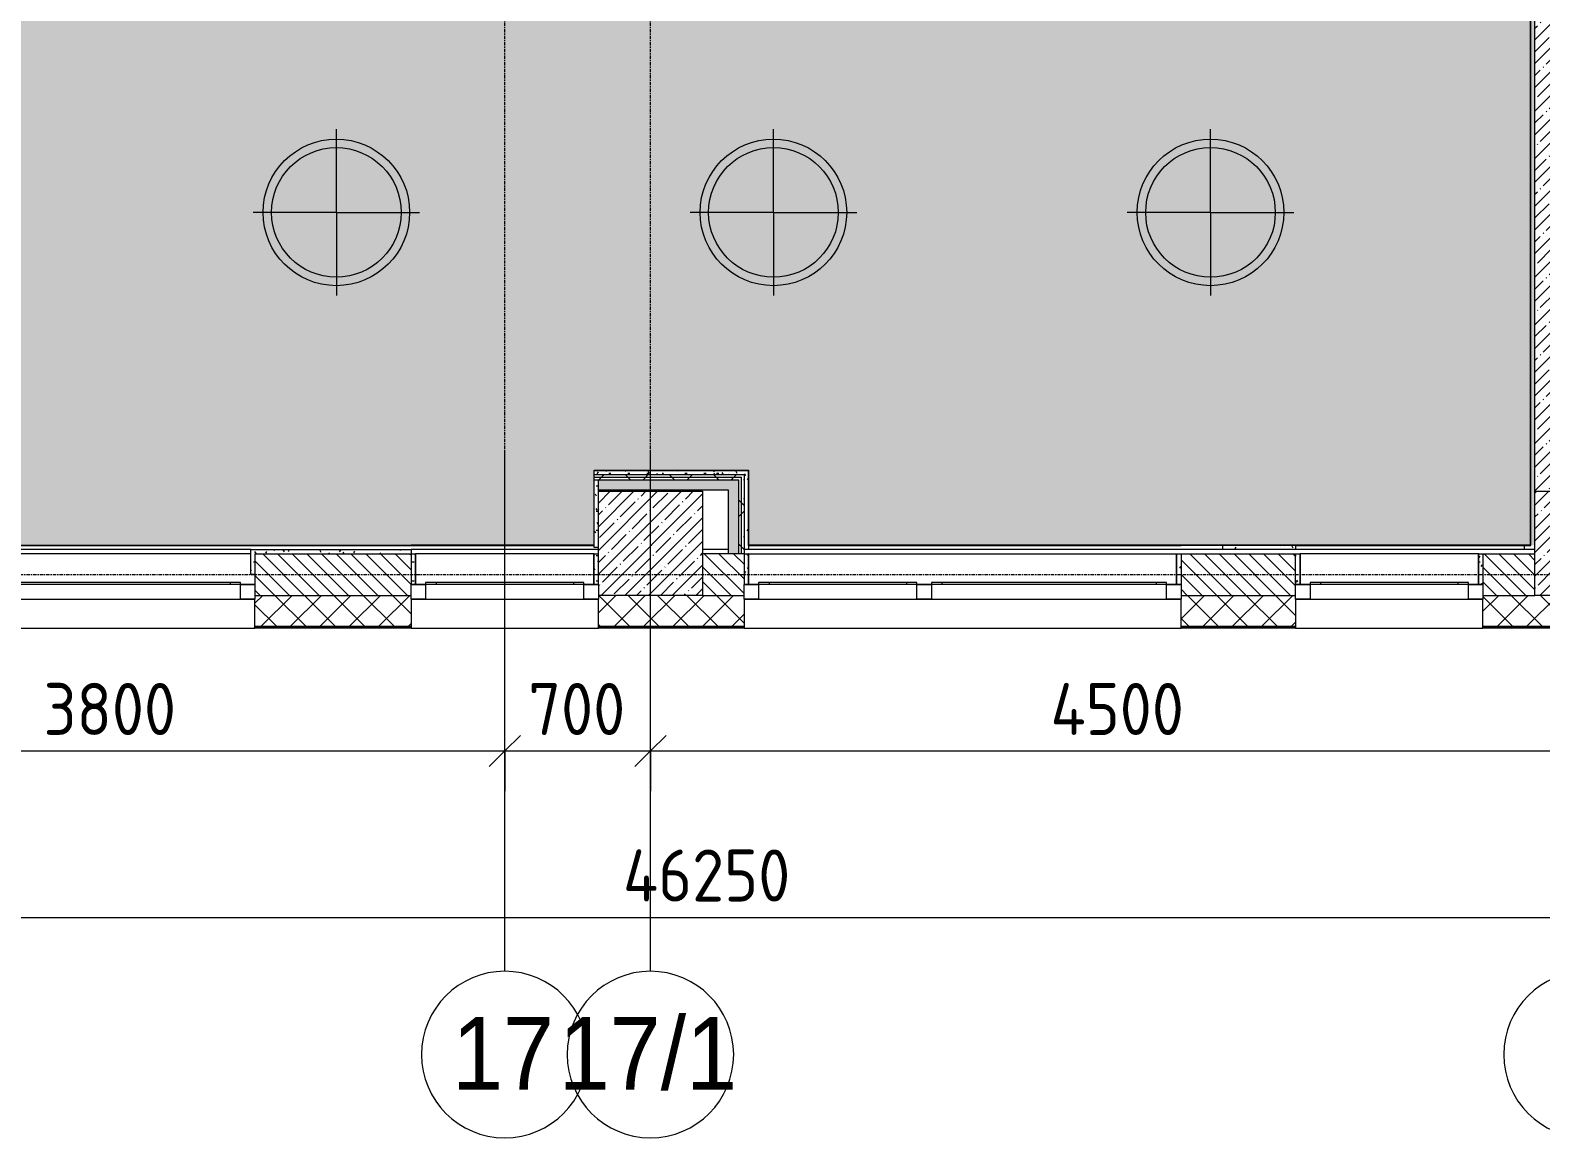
# Model space of a CAD drawing. Header units: millimetres. Extents: x 35928 to 232966, y -8553 to 29000.
# Drawn here: x 58180 to 65438, y -2706 to 2615 of the extents above; entities that cross this region are included whole.
import ezdxf

# ---------------------------------------------------------------- set-up
doc = ezdxf.new("R2010")
doc.units = ezdxf.units.MM
doc.linetypes.add('Осевая', pattern=[31.75, 6.35, -4.7625, 15.875, -4.7625])
for name, color, linetype, lineweight in [('A-ANNO-DIMS', 7, 'Continuous', 9), ('A-ANNO-DIMS-100', 7, 'Continuous', 9), ('A-ANNO-NOTE', 7, 'Continuous', 9), ('A-GLAZ', 7, 'Continuous', 9), ('A-GLAZ-1', 7, 'Continuous', 13), ('A-WALL', 7, 'Continuous', 9), ('I-WALL', 7, 'Continuous', 9), ('S-COLS', 7, 'Continuous', 9), ('Оси', 7, 'Continuous', 9), ('Оси-1', 7, 'Continuous', 20), ('Оси-2', 7, 'Осевая', 9)]:
    doc.layers.add(name, color=color, linetype=linetype, lineweight=lineweight)
for name, color, linetype, lineweight, true_color in [('A-CLNG-1', 7, 'Continuous', 9, 0xeaeaea), ('A-WALL-1', 7, 'Continuous', 9, 0x3c3c3c), ('A-WALL-2', 7, 'Continuous', 9, 0x535353), ('A-WALL-FNSH-1', 7, 'Continuous', 9, 0x3c3c3c), ('I-WALL-1', 7, 'Continuous', 9, 0x535353), ('S-COLS-1', 9, 'Continuous', 9, 0x808080), ('S-COLS-2', 7, 'Continuous', 9, 0x3c3c3c)]:
    doc.layers.add(name, color=color, linetype=linetype, lineweight=lineweight, true_color=true_color)
doc.layers.add('A-CLNG-PATT-1', color=7, linetype='Continuous', lineweight=9, transparency=1)
doc.styles.add('Arial', font='arial.ttf', dxfattribs={"width": 0.9, "height": 350})
doc.styles.add('ISOCPEUR', font='isocpeur.ttf', dxfattribs={"width": 0.9, "height": 250})
doc.dimstyles.new('ISO-2_5_0_9К_БОЛЬШОЙ', dxfattribs={"dimscale": 304.8, "dimtxt": 248.995294, "dimasz": 0.492126, "dimexe": 0.393701, "dimexo": 0.984252, "dimgap": 0, "dimtad": 1, "dimdec": 0, "dimrnd": 10, "dimzin": 0, "dimdsep": 46, "dimtxsty": 'ISOCPEUR', "dimblk1": 'OBLIQUE', "dimblk2": 'OBLIQUE', "dimsah": 1, "dimcen": 0.09, "dimdle": 0.393701, "dimazin": 0, "dimtfac": 1, "dimtdec": 4, "dimtix": 1, "dimtmove": 0, "dimatfit": 3, "dimfxl": 1, "dimtvp": 1, "dimtolj": 1, "dimtzin": 0, "dimarcsym": 2})
pattern_1 = [(0, (0, 0), (121.92, 30.48), [10.058, -81.382, 10.058, -81.382, -487.68]), (0, (0, 0), (121.92, 30.48), [-182.88, 10.058, -172.822, 10.058, -81.382, -213.36]), (0, (0, 0), (121.92, 30.48), [-457.2, 10.058, -50.902, 10.058, -142.342]), (120, (45.72, 15.24), (-87.356454, 90.345817), [10.058, -81.382, 10.058, -81.382, -487.68]), (120, (45.72, 15.24), (-87.356454, 90.345817), [-182.88, 10.058, -172.822, 10.058, -81.382, -213.36]), (120, (45.72, 15.24), (-87.356454, 90.345817), [-457.2, 10.058, -50.902, 10.058, -142.342]), (240, (60.96, 76.2), (-34.563546, -120.825817), [10.058, -81.382, 10.058, -81.382, -487.68]), (240, (60.96, 76.2), (-34.563546, -120.825817), [-182.88, 10.058, -172.822, 10.058, -81.382, -213.36]), (240, (60.96, 76.2), (-34.563546, -120.825817), [-457.2, 10.058, -50.902, 10.058, -142.342])]
pattern_2 = [(45, (0, 0), (-106.066, 106.066), []), (135, (0, 0), (-106.066, -106.066), [])]

# ---------------------------------------------------------------- blocks, each defined once
blk = doc.blocks.new('BSC_Колонна _Прямоугольная - 500х500-V9-Сводный план потолков 1 этажа в осях 12-23')
at = {"layer": 'S-COLS-1'}
h = blk.add_hatch(dxfattribs=at)
h.set_pattern_fill('FP_11', color=256, style=0, pattern_type=2)
h.set_pattern_definition([(45, (-61160, -150), (-57.02463, 57.02463), []), (45, (-61102.975, -150), (-57.02463, 57.02463), [100.806, -20.161, 3.353, -16.808])])
h.paths.add_polyline_path([(-250, -250), (250, -250), (250, 250), (-250, 250), (-250, -198)])
at = {"layer": 'S-COLS-2'}
for p, q in [((-250, 250), (250, 250)), ((-250, -198), (-250, 250)), ((250, 250), (250, -250)), ((250, -250), (-250, -250))]:
    blk.add_line(p, q, dxfattribs=at)
blk = doc.blocks.new('BSC_Колонна _Прямоугольная - 500х500-V10-Сводный план потолков 1 этажа в осях 12-23')
at = {"layer": 'S-COLS-1'}
h = blk.add_hatch(dxfattribs=at)
h.set_pattern_fill('FP_12', color=256, style=0, pattern_type=2)
h.set_pattern_definition([(45, (-65660, -150), (-57.02463, 57.02463), []), (45, (-65602.975, -150), (-57.02463, 57.02463), [100.806, -20.161, 3.353, -16.808])])
h.paths.add_polyline_path([(-250, -250), (250, -250), (250, 250), (-250, 250), (-250, 97.9)])
at = {"layer": 'S-COLS-2'}
for p, q in [((-250, 250), (250, 250)), ((-250, -250), (-250, 250)), ((250, 250), (250, -250)), ((250, -250), (-250, -250))]:
    blk.add_line(p, q, dxfattribs=at)
blk = doc.blocks.new('120_Окно_СКБ_2Ст - 120_Окно_СКБ_2Ст 2100х2500 _мал створка справа_-22445857-Сводный план потолков 1 этажа в осях 12-23')
at = {"layer": 'A-GLAZ'}
for p, q in [((1050, -57), (-1050, -57)), ((-1050, -127), (1050, -127))]:
    blk.add_line(p, q, dxfattribs=at)
at = {"layer": 'A-GLAZ-1'}
for p, q in [((-1050, -127), (-1050, -57)), ((-1050, -57), (-980, -57)), ((-980, -57), (-980, -127)), ((150, -127), (150, -57)), ((150, -57), (220, -57)), ((220, -57), (220, -127)), ((980, -127), (980, -57)), ((980, -57), (1050, -57)), ((1050, -57), (1050, -127)), ((-980, -127), (-1050, -127)), ((-980, -127), (-980, -137)), ((-980, -137), (150, -137)), ((-930, -137), (-930, -127)), ((100, -137), (100, -127)), ((220, -127), (150, -127)), ((150, -137), (150, -127)), ((220, -127), (220, -137)), ((220, -137), (980, -137)), ((270, -137), (270, -127)), ((930, -137), (930, -127)), ((1050, -127), (980, -127)), ((980, -137), (980, -127))]:
    blk.add_line(p, q, dxfattribs=at)
blk = doc.blocks.new('120_Окно_СКБ_1Ст - 120_Окно_СКБ_1Ст 900х2500_h_-22445987-Сводный план потолков 1 этажа в осях 12-23')
at = {"layer": 'A-GLAZ'}
for p, q in [((450, -57), (-450, -57)), ((-450, -127), (450, -127))]:
    blk.add_line(p, q, dxfattribs=at)
at = {"layer": 'A-GLAZ-1'}
for p, q in [((-450, -127), (-450, -57)), ((-450, -57), (-380, -57)), ((-380, -57), (-380, -127)), ((380, -127), (380, -57)), ((380, -57), (450, -57)), ((450, -57), (450, -127)), ((-380, -127), (-450, -127)), ((-380, -127), (-380, -137)), ((-380, -137), (380, -137)), ((-330, -137), (-330, -127)), ((330, -137), (330, -127)), ((450, -127), (380, -127)), ((380, -137), (380, -127))]:
    blk.add_line(p, q, dxfattribs=at)
blk = doc.blocks.new('120_Окно_СКБ_1Ст - 120_Окно_СКБ_1Ст 900х2500_h_-20664874-Сводный план потолков 1 этажа в осях 12-23')
at = {"layer": 'A-GLAZ'}
for p, q in [((450, -57), (-450, -57)), ((-450, -127), (450, -127))]:
    blk.add_line(p, q, dxfattribs=at)
at = {"layer": 'A-GLAZ-1'}
for p, q in [((-450, -127), (-450, -57)), ((-450, -57), (-380, -57)), ((-380, -57), (-380, -127)), ((380, -127), (380, -57)), ((380, -57), (450, -57)), ((450, -57), (450, -127)), ((-380, -127), (-450, -127)), ((-380, -127), (-380, -137)), ((-380, -137), (380, -137)), ((-330, -137), (-330, -127)), ((330, -137), (330, -127)), ((450, -127), (380, -127)), ((380, -137), (380, -127))]:
    blk.add_line(p, q, dxfattribs=at)
blk = doc.blocks.new('Ось сетки - D8-29747960-Сводный план потолков 1 этажа в осях 12-23')
at = {"layer": 'Оси-1'}
for start, end in [(360, 180), (180, 360)]:
    blk.add_arc((0, 0), 4, start, end, dxfattribs=at)
blk = doc.blocks.new('DIMBLOCK9-Сводный план потолков 1 этажа в осях 12-23')
at = {"layer": 'A-ANNO-DIMS-100'}
for p, q in [((56660, -1041.5), (56660, -727.6)), ((60460, -1041.5), (60460, -727.6)), ((56660, -847.6), (60460, -847.6)), ((56660, -847.6), (56660, -1041.5)), ((60460, -847.6), (60460, -1041.5))]:
    blk.add_line(p, q, dxfattribs=at)
at = {"layer": 'A-ANNO-DIMS-100', "lineweight": 20}
for p, q in [((56660, -847.6), (56735, -772.6)), ((60460, -847.6), (60535, -772.6)), ((56660, -847.6), (56585, -922.6)), ((60460, -847.6), (60385, -922.6))]:
    blk.add_line(p, q, dxfattribs=at)
at = {"layer": 'A-ANNO-DIMS-100', "color": 0, "insert": (58244, -521), "char_height": 250, "width": 758.478, "attachment_point": 1, "line_spacing_factor": 1.149209, "style": 'ISOCPEUR'}
blk.add_mtext('3800', dxfattribs=at)
blk = doc.blocks.new('_Oblique')
at = {"color": 0, "linetype": 'ByBlock', "lineweight": -2}
blk.add_line((-0.5, -0.5), (0.5, 0.5), dxfattribs=at)
blk = doc.blocks.new('DIMBLOCK10-Сводный план потолков 1 этажа в осях 12-23')
at = {"layer": 'A-ANNO-DIMS-100'}
for p, q in [((60460, -1041.5), (60460, -727.6)), ((61160, -1041.5), (61160, -727.6)), ((60460, -847.6), (61160, -847.6)), ((60460, -847.6), (60460, -1041.5)), ((61160, -847.6), (61160, -1041.5))]:
    blk.add_line(p, q, dxfattribs=at)
at = {"layer": 'A-ANNO-DIMS-100', "lineweight": 20}
for p, q in [((60460, -847.6), (60535, -772.6)), ((61160, -847.6), (61235, -772.6)), ((60460, -847.6), (60385, -922.6)), ((61160, -847.6), (61085, -922.6))]:
    blk.add_line(p, q, dxfattribs=at)
at = {"layer": 'A-ANNO-DIMS-100', "color": 0, "insert": (60573, -521), "char_height": 250, "width": 568.858, "attachment_point": 1, "line_spacing_factor": 1.149209, "style": 'ISOCPEUR'}
blk.add_mtext('700', dxfattribs=at)
blk = doc.blocks.new('DIMBLOCK11-Сводный план потолков 1 этажа в осях 12-23')
at = {"layer": 'A-ANNO-DIMS-100'}
for p, q in [((61160, -1041.5), (61160, -727.6)), ((65660, -1041.5), (65660, -727.6)), ((61160, -847.6), (65660, -847.6)), ((61160, -847.6), (61160, -1041.5)), ((65660, -847.6), (65660, -1041.5))]:
    blk.add_line(p, q, dxfattribs=at)
at = {"layer": 'A-ANNO-DIMS-100', "lineweight": 20}
for p, q in [((61160, -847.6), (61235, -772.6)), ((65660, -847.6), (65735, -772.6)), ((61160, -847.6), (61085, -922.6)), ((65660, -847.6), (65585, -922.6))]:
    blk.add_line(p, q, dxfattribs=at)
at = {"layer": 'A-ANNO-DIMS-100', "color": 0, "insert": (63082, -521), "char_height": 250, "width": 787.208, "attachment_point": 1, "line_spacing_factor": 1.149209, "style": 'ISOCPEUR'}
blk.add_mtext('4500', dxfattribs=at)
blk = doc.blocks.new('DIMBLOCK31-Сводный план потолков 1 этажа в осях 12-23')
at = {"layer": 'A-ANNO-DIMS-100'}
for p, q in [((38310, -1841.5), (38310, -1527.6)), ((84560, -1841.5), (84560, -1527.6)), ((38190, -1647.6), (84680, -1647.6)), ((38310, -1647.6), (38310, -1841.5)), ((84560, -1647.6), (84560, -1841.5))]:
    blk.add_line(p, q, dxfattribs=at)
at = {"layer": 'A-ANNO-DIMS-100', "lineweight": 20}
for p, q in [((38310, -1647.6), (38385, -1572.6)), ((84560, -1647.6), (84635, -1572.6)), ((38310, -1647.6), (38235, -1722.6)), ((84560, -1647.6), (84485, -1722.6))]:
    blk.add_line(p, q, dxfattribs=at)
at = {"layer": 'A-ANNO-DIMS-100', "color": 0, "insert": (61028, -1321), "char_height": 250, "width": 976.828, "attachment_point": 1, "line_spacing_factor": 1.149209, "style": 'ISOCPEUR'}
blk.add_mtext('46250', dxfattribs=at)

msp = doc.modelspace()

# ---------------------------------------------------------------- hatches: boundary and pattern name
at = {"layer": 'A-CLNG-PATT-1'}
msp.add_hatch(color=256, dxfattribs=at).paths.add_polyline_path([(61630, 140), (65390, 141), (65389, 7660), (63411, 7659), (63411, 7652), (62218, 7652), (62218, 7050), (60890, 7050), (60889, 7680), (56930, 7679), (56930, 7050), (55302, 7050), (55302, 7652), (53718, 7652), (53718, 7050), (51890, 7050), (51889, 7680), (47930, 7679), (47930, 7380), (47650, 7379), (47651, 825), (47910, 825), (47910, 820), (47930, 820), (47931, 140), (51851.5, 140), (51851.5, 500), (52780, 500), (52781, 140), (56390, 141), (56390, 500), (57180, 500), (57181, 140), (60890, 141), (60890, 500), (61630, 500), (61630, 141)])
h = msp.add_hatch(color=256, dxfattribs=at)
h.paths.add_polyline_path([(64471.9, 141), (65389, 141), (65389, 7659), (63411, 7659), (63411, 7652), (62218, 7652), (62218, 7050), (60889, 7049), (60889, 7679), (56931, 7679), (56931, 7049), (55302, 7050), (55302, 7652), (53718, 7652), (53718, 7050), (51889, 7049), (51889, 7679), (47931, 7679), (47931, 7379), (47651, 7379), (47651, 825), (47910, 825), (47910, 821), (47931, 821), (47931, 141), (51850.5, 141), (51850.5, 501), (52781, 501), (52781, 141), (56389, 141), (56389, 501), (57181, 501), (57181, 141), (60889, 141), (60889, 501), (61631, 501), (61631, 141), (63019.4, 141)])
h.paths.add_polyline_path([(58661.8, 7050), (58200, 7050), (58200, 7070), (58250, 7070), (58250, 7150), (59950, 7150), (59950, 7070), (60000, 7070), (60000, 7050)])
at = {"layer": 'A-WALL'}
h = msp.add_hatch(dxfattribs=at)
h.set_pattern_fill('FP_21', color=256, style=0, pattern_type=2)
h.set_pattern_definition([(135, (0, 0), (-35.35534, -35.35534), [])])
h.paths.add_polyline_path([(65410, -100), (65410, 100), (65160, 100), (65160, -100), (65198.2, -100)])
h.paths.add_polyline_path([(64260, -100), (64260, 100), (63710, 100), (63710, -100)])
h.paths.add_polyline_path([(61610, -100), (61610, 100), (61410, 100), (61410, -100), (61566.9, -100)])
h.paths.add_polyline_path([(59260, -100), (60010, -100), (60010, 100), (59260, 100), (59260, -48)])
h.paths.add_polyline_path([(57160, -100), (57160, 100), (56910, 100), (56910, -100)])
h.paths.add_polyline_path([(53310, -100), (53310, 100), (52410, 100), (52410, -100), (52851.7, -100)])
h.paths.add_polyline_path([(51871.5, -100), (51910, -100), (51910, 100), (51871.5, 100), (51871.5, -48)])
h.paths.add_polyline_path([(48160, -100), (48160, 100), (47910, 100), (47910, -100)])
h.paths.add_polyline_path([(49060, -100), (49771.5, -100), (49771.5, 100), (49060, 100), (49060, -48)])
h = msp.add_hatch(dxfattribs=at)
h.set_pattern_fill('FP_17', color=256, style=0, pattern_type=2)
h.set_pattern_definition([(45, (0, 0), (-70.71068, 70.71068), []), (135, (0, 0), (-70.71068, -70.71068), [])])
h.paths.add_polyline_path([(75700, -250), (75700, -100), (73980, -100), (73980, -250), (74639.6, -250)])
h.paths.add_polyline_path([(71560, -250), (72280, -250), (72280, -100), (71560, -100), (71560, -216.4)])
h.paths.add_polyline_path([(70660, -250), (70660, -100), (67060, -100), (67060, -250), (70282, -250)])
h.paths.add_polyline_path([(66160, -250), (66160, -100), (65160, -100), (65160, -250), (65924.5, -250)])
h.paths.add_polyline_path([(64260, -250), (64260, -100), (63710, -100), (63710, -250)])
h.paths.add_polyline_path([(61610, -250), (61610, -100), (60910, -100), (60910, -250), (61566.9, -250)])
h.paths.add_polyline_path([(60010, -250), (60010, -100), (59260, -100), (59260, -250)])
h.paths.add_polyline_path([(57160, -250), (57160, -100), (56410, -100), (56410, -250)])
h.paths.add_polyline_path([(52851.7, -250), (53310, -250), (53310, -100), (51871.5, -100), (51871.5, -250)])
h.paths.add_polyline_path([(49771.5, -250), (49771.5, -100), (49060, -100), (49060, -250)])
h.paths.add_polyline_path([(47410, -250), (48160, -250), (48160, -100), (47410, -100), (47410, -216.4)])
h.paths.add_polyline_path([(44136.6, -250), (44310, -250), (44310, -100), (42737.5, -100), (42737.5, -250)])
h.paths.add_polyline_path([(39940, -250), (40637.5, -250), (40637.5, -100), (39940, -100), (39940, -118)])
h.paths.add_polyline_path([(39040, -250), (39040, -100), (38667.7, -100), (38667.7, -250)])
at = {"layer": 'I-WALL'}
h = msp.add_hatch(dxfattribs=at)
h.set_pattern_fill('FP_58', color=256, style=0, pattern_type=2)
h.set_pattern_definition(pattern_1)
h.paths.add_polyline_path([(65410, 140), (65410, 7680), (65390, 7680), (65390, 140)])
h = msp.add_hatch(dxfattribs=at)
h.set_pattern_fill('FP_1', color=256, style=0, pattern_type=2)
h.set_pattern_definition([(45, (0, 0), (-57.02463, 57.02463), []), (45, (57.025, 0), (-57.02463, 57.02463), [100.806, -20.161, 3.353, -16.808])])
h.paths.add_polyline_path([(65630, 400), (65630, 7400), (65410, 7400), (65410, 400)])
h = msp.add_hatch(dxfattribs=at)
h.set_pattern_fill('FP_58', color=256, style=0, pattern_type=2)
h.set_pattern_definition(pattern_1)
h.paths.add_polyline_path([(60910, 130), (60910, 455), (60890, 455), (60890, 130)])
h.paths.add_polyline_path([(60890, 480), (60910, 480), (60910, 500), (60890, 500)])
h = msp.add_hatch(dxfattribs=at)
h.set_pattern_fill('FP_66', color=256, style=0, pattern_type=2)
h.set_pattern_definition(pattern_2)
h.paths.add_polyline_path([(60890, 467.5), (61610, 467.5), (61610, 480), (60890, 480)])
h = msp.add_hatch(dxfattribs=at)
h.set_pattern_fill('FP_66', color=256, style=0, pattern_type=2)
h.set_pattern_definition(pattern_2)
h.paths.add_polyline_path([(61566.9, 455), (61597.5, 455), (61597.5, 467.5), (60890, 467.5), (60890, 455), (60910, 455)])
h = msp.add_hatch(dxfattribs=at)
h.set_pattern_fill('FP_58', color=256, style=0, pattern_type=2)
h.set_pattern_definition(pattern_1)
h.paths.add_polyline_path([(61630, 480), (61630, 500), (60910, 500), (60910, 480), (61610, 480)])
for points in [[(60910, 405), (61585, 405), (61585, 455), (60910, 455)], [(61535, 100), (61585, 100), (61585, 405), (61535, 405)]]:
    msp.add_hatch(color=256, dxfattribs=at).paths.add_polyline_path(points)
h = msp.add_hatch(dxfattribs=at)
h.set_pattern_fill('FP_66', color=256, style=0, pattern_type=2)
h.set_pattern_definition(pattern_2)
h.paths.add_polyline_path([(61585, 100), (61597.5, 100), (61597.5, 455), (61585, 455), (61585, 405)])
h = msp.add_hatch(dxfattribs=at)
h.set_pattern_fill('FP_66', color=256, style=0, pattern_type=2)
h.set_pattern_definition(pattern_2)
h.paths.add_polyline_path([(61610, 100), (61610, 467.5), (61597.5, 467.5), (61597.5, 100)])
h = msp.add_hatch(dxfattribs=at)
h.set_pattern_fill('FP_58', color=256, style=0, pattern_type=2)
h.set_pattern_definition(pattern_1)
h.paths.add_polyline_path([(61610, 120), (61630, 120), (61630, 480), (61610, 480)])
h = msp.add_hatch(dxfattribs=at)
h.set_pattern_fill('FP_58', color=256, style=0, pattern_type=2)
h.set_pattern_definition(pattern_1)
h.paths.add_polyline_path([(59240, 0), (59260, 0), (59260, 120), (59240, 120)])
h = msp.add_hatch(dxfattribs=at)
h.set_pattern_fill('FP_58', color=256, style=0, pattern_type=2)
h.set_pattern_definition(pattern_1)
h.paths.add_polyline_path([(60010, 100), (60010, 120), (59260, 120), (59260, 100)])
h = msp.add_hatch(dxfattribs=at)
h.set_pattern_fill('FP_58', color=256, style=0, pattern_type=2)
h.set_pattern_definition(pattern_1)
h.paths.add_polyline_path([(60030, -48), (60030, 100), (60010, 100), (60010, -48)])
h = msp.add_hatch(dxfattribs=at)
h.set_pattern_fill('FP_58', color=256, style=0, pattern_type=2)
h.set_pattern_definition(pattern_1)
h.paths.add_polyline_path([(60910, -48), (60910, 100), (60890, 100), (60890, -48)])
h = msp.add_hatch(dxfattribs=at)
h.set_pattern_fill('FP_58', color=256, style=0, pattern_type=2)
h.set_pattern_definition(pattern_1)
h.paths.add_polyline_path([(61630, -48), (61630, 100), (61610, 100), (61610, -48)])
h = msp.add_hatch(dxfattribs=at)
h.set_pattern_fill('FP_58', color=256, style=0, pattern_type=2)
h.set_pattern_definition(pattern_1)
h.paths.add_polyline_path([(63710, -48), (63710, 100), (63690, 100), (63690, -48)])
h = msp.add_hatch(dxfattribs=at)
h.set_pattern_fill('FP_58', color=256, style=0, pattern_type=2)
h.set_pattern_definition(pattern_1)
h.paths.add_polyline_path([(64260, 120), (64260, 140), (63910, 140), (63910, 120)])
h.paths.add_polyline_path([(65410, 120), (65410, 140), (65360, 140), (65360, 120)])
h = msp.add_hatch(dxfattribs=at)
h.set_pattern_fill('FP_58', color=256, style=0, pattern_type=2)
h.set_pattern_definition(pattern_1)
h.paths.add_polyline_path([(64280, -48), (64280, 100), (64260, 100), (64260, -48)])
h = msp.add_hatch(dxfattribs=at)
h.set_pattern_fill('FP_58', color=256, style=0, pattern_type=2)
h.set_pattern_definition(pattern_1)
h.paths.add_polyline_path([(65160, -48), (65160, 100), (65140, 100), (65140, -48)])

# ---------------------------------------------------------------- linework, layer by layer
at = {"layer": 'A-ANNO-NOTE'}
for p, q in [((59651, 1740), (59651, 2140)), ((61751, 1740), (61751, 2140)), ((63851, 1740), (63851, 2140)), ((59651, 1740), (59251, 1740)), ((59651, 1740), (59651, 1340)), ((59651, 1740), (60051, 1740)), ((61751, 1740), (61351, 1740)), ((61751, 1740), (61751, 1340)), ((61751, 1740), (62151, 1740)), ((63851, 1740), (63451, 1740)), ((63851, 1740), (63851, 1340)), ((63851, 1740), (64251, 1740))]:
    msp.add_line(p, q, dxfattribs=at)
for centre, radius in [((59651, 1740), 352), ((59651, 1740), 311.5), ((61751, 1740), 352), ((61751, 1740), 311.5), ((63851, 1740), 352), ((63851, 1740), 311.5)]:
    msp.add_circle(centre, radius, dxfattribs=at)
at = {"layer": 'A-CLNG-1'}
for p, q in [((65390, 141), (65390, 7660)), ((60890, 140), (60890, 500)), ((61631, 501), (61631, 141)), ((57180, 140), (60010, 140)), ((57181, 141), (60010, 141)), ((60030.6, 100), (60030.6, -48)), ((60889.5, 100), (60031.5, 100)), ((60031.5, 100), (60031.5, -48)), ((60888.6, -48), (60888.6, 100)), ((60889.5, -48), (60889.5, 100)), ((65389, 141), (61631, 141)), ((61631.4, 100), (61631.4, -48)), ((61631.4, 100), (63689.6, 100)), ((63688.2, -48), (63688.2, 100)), ((63689.6, -48), (63689.6, 100)), ((64260, 140), (65390, 140)), ((64280.6, 100), (64280.6, -48)), ((65139.5, 100), (64281.5, 100)), ((64281.5, 100), (64281.5, -48)), ((65138.6, -48), (65138.6, 100)), ((65139.5, -48), (65139.5, 100))]:
    msp.add_line(p, q, dxfattribs=at)
at = {"layer": 'A-WALL'}
for p, q in [((60890, 467.5), (61597.5, 467.5)), ((60890, 455), (61585, 455)), ((60910, 400), (60910, 455)), ((61585, 100), (61585, 455)), ((61597.5, 100), (61597.5, 467.5)), ((61631, 140), (61630, 140)), ((65390, 140), (65390, 141)), ((59260, -100), (60010, -100)), ((61410, -100), (61610, -100)), ((63710, -100), (64260, -100)), ((65160, -100), (65410, -100)), ((60010, -250), (59260, -250)), ((60010, -253), (59260, -253)), ((61610, -250), (60910, -250)), ((61610, -253), (60910, -253)), ((64260, -250), (63710, -250)), ((64260, -253), (63710, -253)), ((66160, -250), (65160, -250)), ((66160, -253), (65160, -253))]:
    msp.add_line(p, q, dxfattribs=at)
at = {"layer": 'A-WALL-1'}
for p, q in [((65410, 400), (65410, 7400)), ((60890, 130), (60890, 500)), ((60890, 500), (61630, 500)), ((60890, 480), (61610, 480)), ((61610, 480), (61610, -48)), ((61630, 500), (61630, 140)), ((61535, 405), (60910, 405)), ((61535, 100), (61535, 405)), ((59240, 0), (59240, 120)), ((59240, 120), (60010, 120)), ((59260, 100), (60010, 100)), ((59260, 100), (59260, -48)), ((60010, 120), (60010, -48)), ((60010, 100), (60030, 100)), ((60030, 100), (60030, -48)), ((60910, 130), (60890, 130)), ((60890, -48), (60890, 100)), ((60890, 100), (60910, 100)), ((61610, 100), (61410, 100)), ((61631, 120), (61610, 120)), ((61610, 100), (61630, 100)), ((61630, 100), (61630, -48)), ((61631, 140), (61631, 120)), ((63690, -48), (63690, 100)), ((63690, 100), (63710, 100)), ((63710, 100), (64260, 100)), ((63710, 100), (63710, -48)), ((63910, 120), (63910, 140)), ((64260, 120), (63910, 120)), ((64260, 140), (64260, 120)), ((64260, -48), (64260, 100)), ((64260, 100), (64280, 100)), ((64280, 100), (64280, -48)), ((65140, -48), (65140, 100)), ((65140, 100), (65160, 100)), ((65160, 100), (65410, 100)), ((65160, 100), (65160, -48)), ((65360, 120), (65360, 140)), ((65410, 120), (65360, 120)), ((59260, 0), (59240, 0)), ((59260, -250), (59260, -118)), ((60010, -118), (60010, -250)), ((60910, -250), (60910, -118)), ((61610, -118), (61610, -250)), ((63710, -250), (63710, -118)), ((64260, -118), (64260, -250)), ((65160, -250), (65160, -118))]:
    msp.add_line(p, q, dxfattribs=at)
at = {"layer": 'A-WALL-2'}
for p, q in [((59240, 100), (57180, 100)), ((61631.4, 100), (61630, 100)), ((57160, -258), (59260, -258)), ((60010, -258), (60910, -258)), ((61610, -258), (63710, -258)), ((64260, -258), (65160, -258))]:
    msp.add_line(p, q, dxfattribs=at)
at = {"layer": 'A-WALL-FNSH-1'}
for p, q in [((65389, 141), (65389, 7659)), ((60889, 141), (60889, 501)), ((60889, 501), (61631, 501)), ((59260, 140), (59260, 141)), ((60010, 141), (60010, 140)), ((60030, 100), (60031, 100)), ((60031, 100), (60031, -48)), ((60890, 141), (60889, 141)), ((60889, -48), (60889, 100)), ((60889, 100), (60890, 100)), ((61630, 100), (61631, 100)), ((61631, 100), (61631, -48)), ((63689, -48), (63689, 100)), ((63689, 100), (63690, 100)), ((63710, 140), (63710, 141)), ((64260, 140), (63710, 140)), ((64260, 141), (64260, 140)), ((64280, 100), (64281, 100)), ((64281, 100), (64281, -48)), ((65139, -48), (65139, 100)), ((65139, 100), (65140, 100)), ((65160, 140), (65160, 141)), ((59260, -258), (59260, -250)), ((60010, -258), (59260, -258)), ((60010, -250), (60010, -258)), ((60910, -258), (60910, -250)), ((61610, -258), (60910, -258)), ((61610, -250), (61610, -258)), ((63710, -258), (63710, -250)), ((64260, -258), (63710, -258)), ((64260, -250), (64260, -258)), ((65160, -258), (65160, -250)), ((66160, -258), (65160, -258))]:
    msp.add_line(p, q, dxfattribs=at)
at = {"layer": 'I-WALL-1'}
for p, q in [((59240, 120), (57180, 120)), ((60889, 141), (60010, 141)), ((60010, 140), (60890, 140)), ((60910, 120), (60010, 120)), ((61535, 120), (61410, 120)), ((61631, 141), (61631, 140)), ((61631, 140), (63710, 140)), ((63910, 120), (61631, 120)), ((65360, 120), (64260, 120))]:
    msp.add_line(p, q, dxfattribs=at)
at = {"layer": 'Оси'}
for p, q in [((60460, -1906.3), (60460, 593.7)), ((61160, -1906.3), (61160, 593.7))]:
    msp.add_line(p, q, dxfattribs=at)
at = {"layer": 'Оси-2'}
for p, q in [((60460, 593.7), (60460, 24898.1)), ((61160, 593.7), (61160, 24898.1)), ((39228, 0), (82300, 0))]:
    msp.add_line(p, q, dxfattribs=at)

# ---------------------------------------------------------------- block references
at = {"layer": 'A-GLAZ', "rotation": 180}
for name, p in [('120_Окно_СКБ_2Ст - 120_Окно_СКБ_2Ст 2100х2500 _мал створка справа_-22445857-Сводный план потолков 1 этажа в осях 12-23', (58210, -175)), ('120_Окно_СКБ_1Ст - 120_Окно_СКБ_1Ст 900х2500_h_-20664874-Сводный план потолков 1 этажа в осях 12-23', (60460, -175)), ('120_Окно_СКБ_2Ст - 120_Окно_СКБ_2Ст 2100х2500 _мал створка справа_-22445857-Сводный план потолков 1 этажа в осях 12-23', (62660, -175)), ('120_Окно_СКБ_1Ст - 120_Окно_СКБ_1Ст 900х2500_h_-22445987-Сводный план потолков 1 этажа в осях 12-23', (64710, -175))]:
    msp.add_blockref(name, p, dxfattribs=at)
at = {"layer": 'S-COLS'}
for name, p in [('BSC_Колонна _Прямоугольная - 500х500-V9-Сводный план потолков 1 этажа в осях 12-23', (61160, 150)), ('BSC_Колонна _Прямоугольная - 500х500-V10-Сводный план потолков 1 этажа в осях 12-23', (65660, 150))]:
    msp.add_blockref(name, p, dxfattribs=at)
at = {"layer": 'Оси-1', "xscale": 99.99999999999993, "yscale": 99.99999999999993, "zscale": 99.99999999999993}
for p in [(60460, -2306.3), (61160, -2306.3), (65660, -2306.3)]:
    msp.add_blockref('Ось сетки - D8-29747960-Сводный план потолков 1 этажа в осях 12-23', p, dxfattribs=at)

# ---------------------------------------------------------------- texts
at = {"layer": 'Оси', "char_height": 350, "attachment_point": 1, "style": 'Arial'}
for s, insert, width in [('17', (60207.4, -2125.6), 606.076), ('17/1', (60719.7, -2125.6), 1060.633)]:
    msp.add_mtext(s, dxfattribs=dict(at, insert=insert, width=width))

# ---------------------------------------------------------------- dimensions: what is measured, and where the dimension line sits
at = {"layer": 'A-ANNO-DIMS'}
for base, p1, p2, override, picture, middle in [((60460, -847.6), (56660, -741.5), (60460, -741.5), {"dimpost": '<>', "dimfxl": 3800}, 'DIMBLOCK9-Сводный план потолков 1 этажа в осях 12-23', (58560, -722.6)), ((61160, -847.6), (60460, -741.5), (61160, -741.5), {"dimpost": '<>', "dimfxl": 700}, 'DIMBLOCK10-Сводный план потолков 1 этажа в осях 12-23', (60810, -722.6)), ((65660, -847.6), (61160, -741.5), (65660, -741.5), {"dimpost": '<>', "dimfxl": 4500}, 'DIMBLOCK11-Сводный план потолков 1 этажа в осях 12-23', (63410, -722.6)), ((84560, -1647.6), (38310, -1541.5), (84560, -1541.5), {"dimpost": '<>', "dimfxl": 46250}, 'DIMBLOCK31-Сводный план потолков 1 этажа в осях 12-23', (61435, -1522.6))]:
    dim = msp.add_linear_dim(base=base, p1=p1, p2=p2, dimstyle='ISO-2_5_0_9К_БОЛЬШОЙ', override=override, dxfattribs=at)
    dim.commit()
    dim.dimension.update_dxf_attribs({"geometry": picture, "text_midpoint": middle})

doc.saveas('drawing.dxf')
